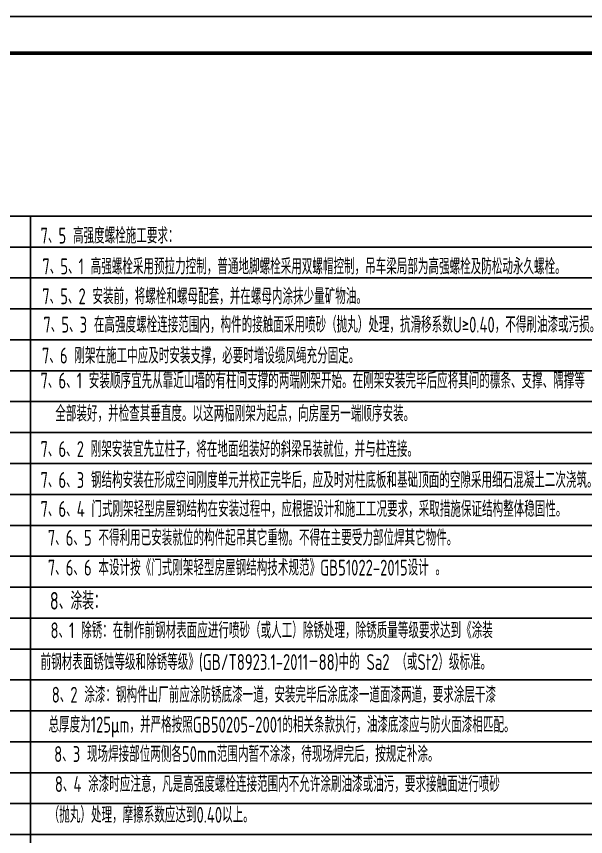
# Model space of a CAD drawing. Extents: x 69728788 to 149766163, y 20718153 to 43663798.
# Drawn here: x 74879113 to 74894603, y 21865480 to 21887809 of the extents above; entities that cross this region are included whole.
import ezdxf

# ---------------------------------------------------------------- set-up
doc = ezdxf.new("R2010")
doc.units = 0
doc.header["$LTSCALE"] = 1000
doc.header["$MEASUREMENT"] = 0
for name, color, linetype in [('PUB_TITLE', 4, 'CONTINUOUS'), ('S1', 2, 'CONTINUOUS'), ('图审改图', 114, 'CONTINUOUS'), ('底线', 250, 'CONTINUOUS')]:
    doc.layers.add(name, color=color, linetype=linetype)
doc.styles.add('HZS', font='atssdeng.shx', dxfattribs={"width": 0.7, "bigfont": 'atssdchn.shx'})

msp = doc.modelspace()

# ---------------------------------------------------------------- linework, layer by layer
at = {"layer": 'PUB_TITLE'}
msp.add_lwpolyline([(74843468.9, 21845808.9), (74902868.9, 21845808.9), (74902868.9, 21887808.9), (74843468.9, 21887808.9)], close=True, dxfattribs=at)
at = {"layer": 'PUB_TITLE', "const_width": 100}
msp.add_lwpolyline([(74845968.9, 21846808.9), (74901868.9, 21846808.9), (74901868.9, 21886808.9), (74845968.9, 21886808.9)], close=True, dxfattribs=at)
at = {"layer": 'PUB_TITLE', "const_width": 50}
for points in [[(74845968.9, 21882371.2), (74895859.7, 21882371.2)], [(74879495.9, 21882371.2), (74879495.9, 21847015.5)]]:
    msp.add_lwpolyline(points, dxfattribs=at)
at = {"layer": '底线'}
for p, q in [((74895859.7, 21882371.2), (74845968.9, 21882371.2)), ((74895859.7, 21881529.4), (74845968.9, 21881529.4)), ((74895859.7, 21880687.6), (74845968.9, 21880687.6)), ((74895859.7, 21879845.8), (74845968.9, 21879845.8)), ((74895859.7, 21879004), (74845968.9, 21879004)), ((74895859.7, 21878162.2), (74845968.9, 21878162.2)), ((74895859.7, 21877320.4), (74845968.9, 21877320.4)), ((74895859.7, 21876478.6), (74845968.9, 21876478.6)), ((74895859.7, 21875636.8), (74845968.9, 21875636.8)), ((74895859.7, 21874795), (74845968.9, 21874795)), ((74895859.7, 21873953.2), (74845968.9, 21873953.2)), ((74895859.7, 21873111.4), (74845968.9, 21873111.4)), ((74895859.7, 21872269.6), (74845968.9, 21872269.6)), ((74895859.7, 21871427.8), (74845968.9, 21871427.8)), ((74895859.7, 21870586), (74845968.9, 21870586)), ((74895859.7, 21869744.2), (74845968.9, 21869744.2)), ((74895859.7, 21868902.4), (74845968.9, 21868902.4)), ((74895859.7, 21868060.6), (74845968.9, 21868060.6)), ((74895859.7, 21867218.8), (74845968.9, 21867218.8)), ((74895859.7, 21866377), (74845968.9, 21866377)), ((74895859.7, 21865535.1), (74845968.9, 21865535.1))]:
    msp.add_line(p, q, dxfattribs=at)

# ---------------------------------------------------------------- texts
at = {"layer": 'S1', "style": 'HZS', "width": 0.7}
for s, p in [('7、5 高强度螺栓施工要求：', (74879769.2, 21881625.4)), ('7、5、2 安装前，将螺栓和螺母配套，并在螺母内涂抹少量矿物油。', (74879815.5, 21879972.5)), ('7、5、3 在高强度螺栓连接范围内，构件的接触面采用喷砂（抛丸）处理，抗滑移系数U≥0.40，不得刷油漆或污损。', (74879847, 21879200.4)), ('7、6、1 安装顺序宜先从靠近山墙的有柱间支撑的两端刚架开始。在刚架安装完毕后应将其间的檩条、支撑、隅撑等', (74879768.7, 21877678.2)), ('全部装好，并检查其垂直度。以这两榀刚架为起点，向房屋另一端顺序安装。', (74880171.5, 21876779.5)), ('7、6、2 刚架安装宜先立柱子，将在地面组装好的斜梁吊装就位，并与柱连接。 ', (74879768.7, 21875813.1)), ('7、6、3 钢结构安装在形成空间刚度单元并校正完毕后，应及时对柱底板和基础顶面的空隙采用细石混凝土二次浇筑。  。 ', (74879768.7, 21874971.3)), ('7、6、5 不得利用已安装就位的构件起吊其它重物。不得在主要受力部位焊其它物件。', (74879966.3, 21873398.5)), ('7、6、6 本设计按《门式刚架轻型房屋钢结构技术规范》GB51022-2015设计 。', (74879966.3, 21872585.2)), ('8、1 除锈：在制作前钢材表面应进行喷砂（或人工）除锈处理，除锈质量等级要求达到《涂装', (74880041.1, 21870878.1)), ('前钢材表面锈蚀等级和除锈等级》(GB/T8923.1-2011－88)中的 Sa2 （或St2）级标准。', (74879769.5, 21870015.8)), ('8、2 涂漆：钢构件出厂前应涂防锈底漆一道，安装完毕后涂底漆一道面漆两道，要求涂层干漆', (74880075.5, 21869125.4)), ('总厚度为125μm，并严格按照GB50205-2001的相关条款执行，油漆底漆应与防火面漆相匹配。', (74879986.4, 21868310.6)), ('8、3 现场焊接部位两侧各50mm范围内暂不涂漆，待现场焊完后，按规定补涂。', (74880140.9, 21867510.4)), ('8、4 涂漆时应注意，凡是高强度螺栓连接范围内不允许涂刷油漆或油污，要求接触面进行喷砂', (74880160.2, 21866693.3)), ('（抛丸）处理，摩擦系数应达到0.40以上。', (74879991.9, 21865854.9))]:
    msp.add_text(s, height=432, dxfattribs=at).set_placement(p)
at = {"layer": 'S1', "color": 6, "style": 'HZS', "width": 0.7}
msp.add_text('7、6 刚架在施工中应及时安装支撑，必要时增设缆凤绳充分固定。', height=432, dxfattribs=at).set_placement((74879808.1, 21878358.4))
at = {"layer": 'S1', "color": 1, "style": 'HZS', "width": 0.7}
msp.add_text('8、涂装：', height=480, dxfattribs=at).set_placement((74880023, 21871658.7))
at = {"layer": '图审改图', "style": 'HZS', "width": 0.7}
for s, p in [('7、5、1 高强螺栓采用预拉力控制，普通地脚螺栓采用双螺帽控制，吊车梁局部为高强螺栓及防松动永久螺栓。', (74879819.3, 21880786.2)), ('7、6、4 门式刚架轻型房屋钢结构在安装过程中，应根据设计和施工工况要求，采取措施保证结构整体稳固性。', (74879768.7, 21874181.8))]:
    msp.add_text(s, height=432, dxfattribs=at).set_placement(p)

doc.saveas('drawing.dxf')
